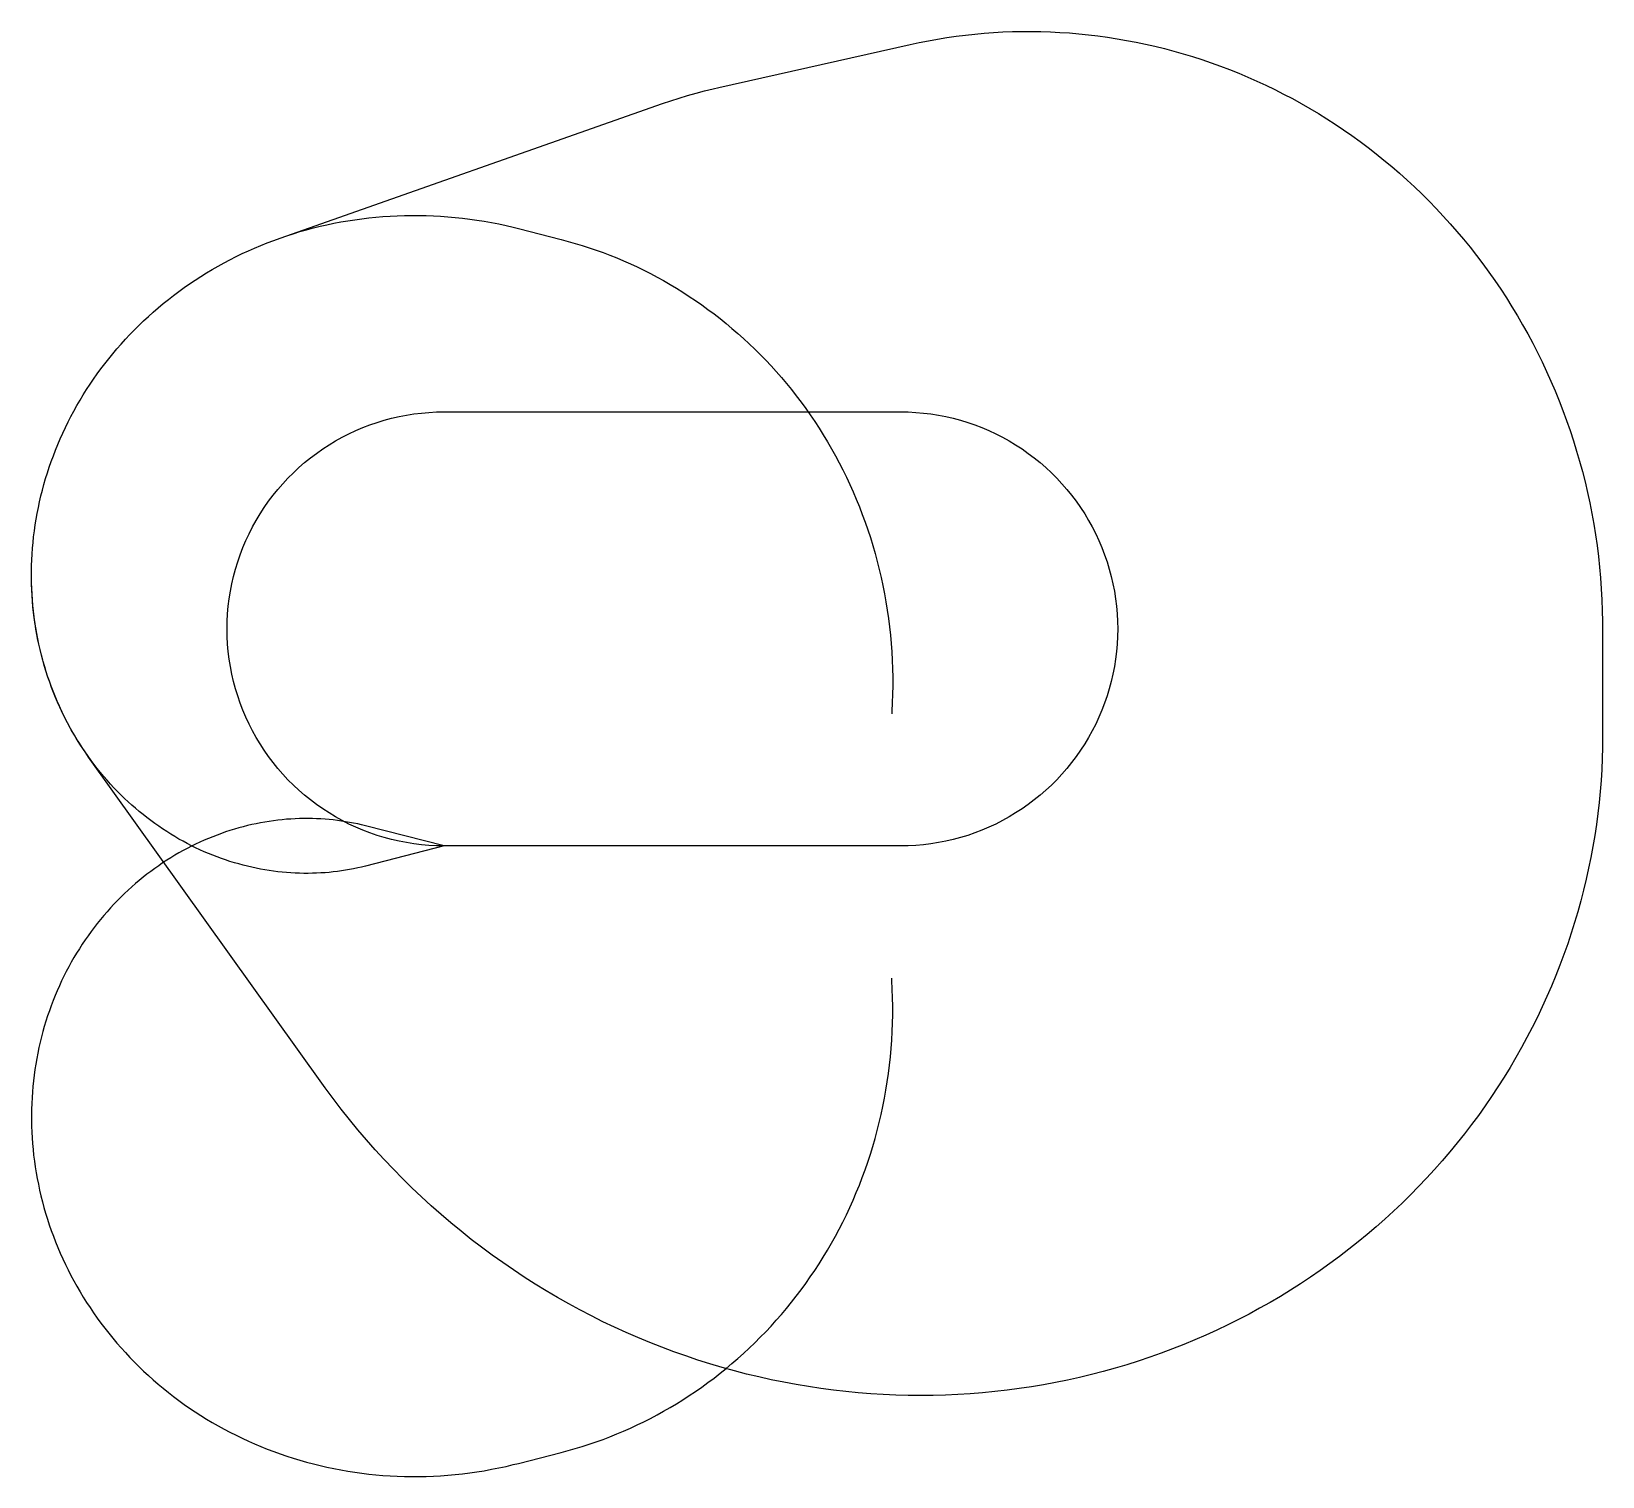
# Model space of a CAD drawing. Header units: metres. Extents: x -7073 to 19855, y -10806 to 13958.
import ezdxf

# ---------------------------------------------------------------- set-up
doc = ezdxf.new("R2010")
doc.units = ezdxf.units.M

msp = doc.modelspace()

# ---------------------------------------------------------------- linework, layer by layer
at = {"layer": 'NorminalTrack', "color": 1}
msp.add_lwpolyline([(0, 0), (0, 0), (-130, 2), (-259, 9), (-389, 20), (-518, 36), (-646, 57), (-773, 81), (-900, 110), (-1025, 144), (-1149, 182), (-1272, 224), (-1393, 271), (-1513, 322), (-1630, 376), (-1746, 435), (-1860, 498), (-1971, 565), (-2080, 636), (-2186, 710), (-2290, 788), (-2391, 870), (-2489, 955), (-2584, 1044), (-2676, 1136), (-2764, 1231), (-2849, 1329), (-2931, 1430), (-3009, 1533), (-3084, 1640), (-3154, 1748), (-3221, 1860), (-3284, 1973), (-3343, 2089), (-3398, 2207), (-3449, 2326), (-3495, 2447), (-3537, 2570), (-3575, 2694), (-3609, 2820), (-3638, 2946), (-3663, 3074), (-3683, 3202), (-3699, 3331), (-3710, 3460), (-3717, 3590), (-3719, 3719), (-3717, 3849), (-3710, 3979), (-3699, 4108), (-3683, 4237), (-3663, 4365), (-3638, 4493), (-3609, 4619), (-3575, 4745), (-3537, 4869), (-3495, 4991), (-3449, 5113), (-3398, 5232), (-3343, 5350), (-3284, 5466), (-3221, 5579), (-3154, 5690), (-3084, 5799), (-3009, 5906), (-2931, 6009), (-2849, 6110), (-2764, 6208), (-2676, 6303), (-2584, 6395), (-2489, 6483), (-2391, 6569), (-2290, 6650), (-2186, 6728), (-2080, 6803), (-1971, 6874), (-1860, 6940), (-1746, 7003), (-1630, 7062), (-1513, 7117), (-1393, 7168), (-1272, 7214), (-1149, 7257), (-1025, 7295), (-900, 7328), (-773, 7357), (-646, 7382), (-518, 7403), (-389, 7418), (-259, 7430), (-130, 7437), (0, 7439), (0, 7439), (7825, 7439), (7825, 7439), (7955, 7437), (8085, 7430), (8214, 7418), (8343, 7403), (8471, 7382), (8598, 7357), (8725, 7328), (8850, 7295), (8975, 7257), (9097, 7214), (9218, 7168), (9338, 7117), (9456, 7062), (9571, 7003), (9685, 6940), (9796, 6874), (9905, 6803), (10011, 6728), (10115, 6650), (10216, 6569), (10314, 6483), (10409, 6395), (10501, 6303), (10589, 6208), (10674, 6110), (10756, 6009), (10834, 5906), (10909, 5799), (10979, 5690), (11046, 5579), (11109, 5466), (11168, 5350), (11223, 5232), (11274, 5113), (11320, 4991), (11363, 4869), (11400, 4745), (11434, 4619), (11463, 4493), (11488, 4365), (11508, 4237), (11524, 4108), (11535, 3979), (11542, 3849), (11545, 3719), (11542, 3590), (11535, 3460), (11524, 3331), (11508, 3202), (11488, 3074), (11463, 2946), (11434, 2820), (11400, 2694), (11363, 2570), (11320, 2447), (11274, 2326), (11223, 2207), (11168, 2089), (11109, 1973), (11046, 1860), (10979, 1748), (10909, 1640), (10834, 1533), (10756, 1430), (10674, 1329), (10589, 1231), (10501, 1136), (10409, 1044), (10314, 955), (10216, 870), (10115, 788), (10011, 710), (9905, 636), (9796, 565), (9685, 498), (9571, 435), (9456, 376), (9338, 322), (9218, 271), (9097, 224), (8975, 182), (8850, 144), (8725, 110), (8598, 81), (8471, 57), (8343, 36), (8214, 20), (8085, 9), (7955, 2), (7825, 0), (0, 0)], dxfattribs=at)
at = {"layer": 'WindSpiral', "color": 5}
for points in [[(0, 0), (-1346, -345), (-1414, -361), (-1481, -377), (-1550, -391), (-1619, -404), (-1688, -416), (-1758, -427), (-1828, -437), (-1899, -445), (-1970, -453), (-2041, -459), (-2113, -463), (-2185, -467), (-2258, -469), (-2331, -470), (-2404, -470), (-2477, -469), (-2551, -466), (-2625, -462), (-2699, -457), (-2773, -450), (-2848, -442), (-2922, -433), (-2997, -422), (-3072, -410), (-3147, -396), (-3221, -382), (-3296, -366), (-3371, -348), (-3446, -329), (-3520, -309), (-3595, -288), (-3670, -265), (-3744, -240), (-3818, -214), (-3892, -187), (-3966, -159), (-4039, -129), (-4112, -98), (-4185, -65), (-4258, -31), (-4330, 5), (-4402, 42), (-4473, 80), (-4545, 119), (-4615, 160), (-4685, 203), (-4755, 246), (-4824, 291), (-4892, 338), (-4960, 386), (-5027, 435), (-5094, 485), (-5160, 537), (-5225, 590), (-5290, 645), (-5353, 700), (-5416, 757), (-5479, 816), (-5540, 875), (-5600, 936), (-5660, 998), (-5719, 1061), (-5777, 1126), (-5834, 1192), (-5889, 1259), (-5944, 1327), (-5998, 1396), (-6051, 1467), (-6103, 1538), (-6153, 1611), (-6203, 1685), (-6251, 1760), (-6298, 1836), (-6345, 1913), (-6389, 1991), (-6433, 2070), (-6475, 2150), (-6516, 2231), (-6556, 2313), (-6594, 2396), (-6632, 2480), (-6667, 2565), (-6702, 2650), (-6735, 2737), (-6766, 2824), (-6796, 2912), (-6825, 3001), (-6852, 3091), (-6878, 3181), (-6902, 3272), (-6924, 3364), (-6946, 3456), (-6965, 3549), (-6983, 3643), (-6999, 3737), (-7014, 3832), (-7027, 3927), (-7039, 4023), (-7049, 4119), (-7057, 4216), (-7063, 4313), (-7068, 4411), (-7071, 4508), (-7073, 4607), (-7073, 4705), (-7071, 4804), (-7067, 4903), (-7062, 5002), (-7054, 5101), (-7045, 5201), (-7035, 5300), (-7022, 5400), (-7008, 5500), (-6992, 5599), (-6974, 5699), (-6954, 5798), (-6933, 5898), (-6910, 5997), (-6885, 6097), (-6858, 6196), (-6829, 6295), (-6799, 6393), (-6767, 6492), (-6733, 6590), (-6697, 6687), (-6659, 6785), (-6620, 6882), (-6578, 6978), (-6535, 7074), (-6491, 7170), (-6444, 7265), (-6396, 7359), (-6345, 7453), (-6293, 7546), (-6240, 7638), (-6184, 7730), (-6127, 7821), (-6068, 7911), (-6008, 8000), (-5945, 8089), (-5881, 8177), (-5816, 8263), (-5748, 8349), (-5679, 8434), (-5608, 8518), (-5536, 8601), (-5462, 8682), (-5387, 8763), (-5309, 8843), (-5231, 8921), (-5150, 8998), (-5068, 9074), (-4985, 9149), (-4900, 9222), (-4814, 9294), (-4726, 9365), (-4637, 9434), (-4546, 9502), (-4454, 9569), (-4361, 9634), (-4266, 9698), (-4170, 9760), (-4072, 9820), (-3973, 9879), (-3873, 9937), (-3772, 9992), (-3670, 10046), (-3566, 10099), (-3461, 10150), (-3355, 10199), (-3248, 10246), (-3140, 10292), (-3031, 10335), (-2921, 10377), (-2810, 10417), (-2810, 10417), (3746, 12720), (3888, 12769), (4030, 12815), (4174, 12858), (4318, 12899), (4464, 12938), (4610, 12974), (4711, 12997), (7990, 13734), (8145, 13768), (8302, 13799), (8459, 13827), (8617, 13852), (8776, 13875), (8935, 13895), (9095, 13913), (9255, 13927), (9416, 13939), (9578, 13948), (9740, 13954), (9902, 13957), (10065, 13958), (10228, 13955), (10391, 13950), (10554, 13942), (10717, 13931), (10881, 13917), (11044, 13901), (11207, 13881), (11371, 13859), (11534, 13833), (11697, 13805), (11859, 13774), (12022, 13740), (12184, 13703), (12346, 13663), (12507, 13621), (12668, 13575), (12828, 13527), (12987, 13475), (13146, 13421), (13305, 13364), (13462, 13304), (13619, 13241), (13774, 13176), (13929, 13107), (14083, 13036), (14236, 12962), (14388, 12885), (14539, 12806), (14688, 12723), (14837, 12638), (14984, 12551), (15129, 12460), (15274, 12367), (15417, 12271), (15558, 12173), (15698, 12072), (15837, 11968), (15974, 11862), (16109, 11753), (16242, 11642), (16374, 11528), (16504, 11411), (16632, 11293), (16758, 11172), (16883, 11048), (17005, 10922), (17125, 10794), (17243, 10663), (17359, 10531), (17473, 10396), (17585, 10259), (17695, 10119), (17802, 9978), (17907, 9834), (18009, 9689), (18109, 9541), (18207, 9392), (18302, 9241), (18395, 9087), (18485, 8932), (18573, 8775), (18658, 8617), (18740, 8456), (18820, 8294), (18897, 8130), (18971, 7965), (19042, 7798), (19111, 7630), (19177, 7461), (19239, 7289), (19299, 7117), (19356, 6943), (19410, 6768), (19461, 6592), (19510, 6415), (19555, 6237), (19597, 6057), (19635, 5877), (19671, 5696), (19704, 5514), (19733, 5331), (19760, 5147), (19783, 4963), (19803, 4777), (19820, 4592), (19833, 4406), (19844, 4219), (19851, 4032), (19855, 3844), (19855, 3718), (19855, 1877), (19854, 1689), (19849, 1500), (19841, 1312), (19829, 1123), (19814, 935), (19796, 746), (19775, 558), (19750, 369), (19722, 181), (19690, -7), (19655, -195), (19617, -382), (19576, -569), (19531, -755), (19483, -941), (19432, -1126), (19377, -1311), (19319, -1495), (19258, -1678), (19193, -1860), (19125, -2042), (19054, -2222), (18980, -2401), (18902, -2580), (18822, -2757), (18738, -2933), (18651, -3108), (18560, -3282), (18467, -3454), (18370, -3624), (18270, -3794), (18168, -3961), (18062, -4128), (17953, -4292), (17841, -4455), (17726, -4616), (17608, -4775), (17487, -4933), (17364, -5088), (17237, -5242), (17108, -5393), (16975, -5543), (16840, -5690), (16703, -5835), (16562, -5978), (16419, -6119), (16273, -6257), (16125, -6393), (15974, -6527), (15820, -6658), (15665, -6786), (15506, -6912), (15345, -7036), (15182, -7156), (15017, -7275), (14849, -7390), (14679, -7502), (14507, -7612), (14333, -7719), (14157, -7822), (13978, -7923), (13798, -8021), (13616, -8116), (13432, -8208), (13246, -8297), (13058, -8382), (12868, -8465), (12677, -8544), (12485, -8620), (12290, -8692), (12094, -8762), (11897, -8828), (11699, -8890), (11499, -8949), (11297, -9005), (11095, -9058), (10891, -9107), (10687, -9152), (10481, -9194), (10274, -9232), (10067, -9267), (9858, -9298), (9649, -9326), (9439, -9349), (9228, -9370), (9017, -9386), (8805, -9399), (8593, -9409), (8380, -9414), (8167, -9416), (7954, -9414), (7740, -9409), (7527, -9399), (7313, -9386), (7099, -9369), (6885, -9349), (6672, -9324), (6458, -9296), (6245, -9264), (6032, -9229), (5820, -9189), (5607, -9146), (5396, -9099), (5185, -9049), (4975, -8994), (4765, -8936), (4556, -8874), (4348, -8809), (4141, -8739), (3935, -8666), (3730, -8590), (3526, -8509), (3323, -8425), (3122, -8338), (2921, -8247), (2722, -8152), (2525, -8053), (2329, -7951), (2135, -7846), (1942, -7737), (1751, -7624), (1561, -7508), (1374, -7389), (1188, -7266), (1005, -7140), (823, -7010), (643, -6877), (466, -6741), (291, -6601), (118, -6459), (-53, -6313), (-222, -6164), (-388, -6012), (-551, -5857), (-712, -5698), (-870, -5537), (-1026, -5373), (-1179, -5206), (-1330, -5036), (-1477, -4864), (-1622, -4688), (-1763, -4510), (-1902, -4329), (-2038, -4146), (-2096, -4066), (-6092, 1523), (-6143, 1595), (-6192, 1669), (-6241, 1743), (-6288, 1819), (-6335, 1896), (-6380, 1974), (-6424, 2053), (-6466, 2133), (-6508, 2214), (-6548, 2295), (-6586, 2378), (-6624, 2462), (-6660, 2546), (-6694, 2632), (-6728, 2718), (-6759, 2805), (-6790, 2893), (-6819, 2982), (-6846, 3071), (-6872, 3162), (-6897, 3253), (-6920, 3344), (-6941, 3436), (-6961, 3529), (-6979, 3623), (-6996, 3717), (-7011, 3812), (-7025, 3907), (-7036, 4003), (-7047, 4099), (-7055, 4195), (-7062, 4292), (-7067, 4390), (-7071, 4488), (-7073, 4586), (-7073, 4641)], [(0, 0), (-1346, -345), (-1414, -361), (-1481, -377), (-1550, -391), (-1619, -404), (-1688, -416), (-1758, -427), (-1828, -437), (-1899, -445), (-1970, -453), (-2041, -459), (-2113, -463), (-2185, -467), (-2258, -469), (-2331, -470), (-2404, -470), (-2477, -469), (-2551, -466), (-2625, -462), (-2699, -457), (-2773, -450), (-2848, -442), (-2922, -433), (-2997, -422), (-3072, -410), (-3147, -396), (-3221, -382), (-3296, -366), (-3371, -348), (-3446, -329), (-3520, -309), (-3595, -288), (-3670, -265), (-3744, -240), (-3818, -214), (-3892, -187), (-3966, -159), (-4039, -129), (-4112, -98), (-4185, -65), (-4258, -31), (-4330, 5), (-4402, 42), (-4473, 80), (-4545, 119), (-4615, 160), (-4685, 203), (-4755, 246), (-4824, 291), (-4892, 338), (-4960, 386), (-5027, 435), (-5094, 485), (-5160, 537), (-5225, 590), (-5290, 645), (-5353, 700), (-5416, 757), (-5479, 816), (-5540, 875), (-5600, 936), (-5660, 998), (-5719, 1061), (-5777, 1126), (-5834, 1192), (-5889, 1259), (-5944, 1327), (-5998, 1396), (-6051, 1467), (-6103, 1538), (-6153, 1611), (-6203, 1685), (-6251, 1760), (-6298, 1836), (-6345, 1913), (-6389, 1991), (-6433, 2070), (-6475, 2150), (-6516, 2231), (-6556, 2313), (-6594, 2396), (-6632, 2480), (-6667, 2565), (-6702, 2650), (-6735, 2737), (-6766, 2824), (-6796, 2912), (-6825, 3001), (-6852, 3091), (-6878, 3181), (-6902, 3272), (-6924, 3364), (-6946, 3456), (-6965, 3549), (-6983, 3643), (-6999, 3737), (-7014, 3832), (-7027, 3927), (-7039, 4023), (-7049, 4119), (-7057, 4216), (-7063, 4313), (-7068, 4411), (-7071, 4508), (-7073, 4607), (-7073, 4705), (-7071, 4804), (-7067, 4903), (-7062, 5002), (-7054, 5101), (-7045, 5201), (-7035, 5300), (-7022, 5400), (-7008, 5500), (-6992, 5599), (-6974, 5699), (-6954, 5798), (-6933, 5898), (-6910, 5997), (-6885, 6097), (-6858, 6196), (-6829, 6295), (-6799, 6393), (-6767, 6492), (-6733, 6590), (-6697, 6687), (-6659, 6785), (-6620, 6882), (-6578, 6978), (-6535, 7074), (-6491, 7170), (-6444, 7265), (-6396, 7359), (-6345, 7453), (-6293, 7546), (-6240, 7638), (-6184, 7730), (-6127, 7821), (-6068, 7911), (-6008, 8000), (-5945, 8089), (-5881, 8177), (-5816, 8263), (-5748, 8349), (-5679, 8434), (-5608, 8518), (-5536, 8601), (-5462, 8682), (-5387, 8763), (-5309, 8843), (-5231, 8921), (-5150, 8998), (-5068, 9074), (-4985, 9149), (-4900, 9222), (-4814, 9294), (-4726, 9365), (-4637, 9434), (-4546, 9502), (-4454, 9569), (-4361, 9634), (-4266, 9698), (-4170, 9760), (-4072, 9820), (-3973, 9879), (-3873, 9937), (-3772, 9992), (-3670, 10046), (-3566, 10099), (-3461, 10150), (-3355, 10199), (-3248, 10246), (-3140, 10292), (-3031, 10335), (-2921, 10377), (-2810, 10417), (-2698, 10456), (-2585, 10492), (-2471, 10527), (-2356, 10559), (-2241, 10590), (-2125, 10618), (-2008, 10645), (-1890, 10670), (-1771, 10693), (-1652, 10713), (-1532, 10732), (-1412, 10749), (-1291, 10763), (-1170, 10776), (-1048, 10786), (-926, 10794), (-803, 10800), (-680, 10804), (-556, 10806), (-433, 10806), (-309, 10803), (-184, 10799), (-60, 10792), (64, 10783), (189, 10772), (314, 10758), (439, 10742), (563, 10725), (688, 10705), (812, 10682), (937, 10658), (1061, 10631), (1185, 10602), (1273, 10580), (2007, 10392), (2128, 10360), (2248, 10326), (2367, 10290), (2487, 10252), (2605, 10211), (2724, 10168), (2842, 10123), (2959, 10076), (3076, 10027), (3192, 9976), (3308, 9922), (3422, 9867), (3536, 9809), (3650, 9749), (3762, 9687), (3874, 9623), (3984, 9557), (4094, 9489), (4203, 9418), (4311, 9346), (4418, 9272), (4523, 9195), (4628, 9117), (4731, 9037), (4833, 8954), (4934, 8870), (5034, 8784), (5132, 8696), (5229, 8606), (5325, 8514), (5419, 8420), (5512, 8324), (5603, 8227), (5693, 8128), (5781, 8027), (5868, 7924), (5953, 7820), (6036, 7714), (6118, 7606), (6198, 7497), (6276, 7386), (6352, 7273), (6426, 7159), (6499, 7044), (6570, 6926), (6639, 6808), (6706, 6688), (6771, 6566), (6834, 6444), (6894, 6320), (6953, 6194), (7010, 6068), (7065, 5940), (7117, 5811), (7168, 5680), (7216, 5549), (7262, 5417), (7306, 5283), (7347, 5149), (7386, 5013), (7423, 4877), (7458, 4739), (7490, 4601), (7520, 4462), (7548, 4322), (7573, 4182), (7595, 4041), (7616, 3899), (7634, 3756), (7649, 3613), (7662, 3470), (7672, 3326), (7680, 3181), (7686, 3036), (7689, 2891), (7689, 2746), (7687, 2600), (7682, 2454), (7675, 2308), (7672, 2265)], [(0, 0), (-1346, 345), (-1414, 361), (-1481, 377), (-1550, 391), (-1619, 404), (-1688, 416), (-1758, 427), (-1828, 437), (-1899, 445), (-1970, 453), (-2041, 459), (-2113, 463), (-2185, 467), (-2258, 469), (-2331, 470), (-2404, 470), (-2477, 469), (-2551, 466), (-2625, 462), (-2699, 457), (-2773, 450), (-2848, 442), (-2922, 433), (-2997, 422), (-3072, 410), (-3147, 396), (-3221, 382), (-3296, 366), (-3371, 348), (-3446, 329), (-3520, 309), (-3595, 288), (-3670, 265), (-3744, 240), (-3818, 214), (-3892, 187), (-3966, 159), (-4039, 129), (-4112, 98), (-4185, 65), (-4258, 31), (-4330, -5), (-4402, -42), (-4473, -80), (-4545, -119), (-4615, -160), (-4685, -203), (-4755, -246), (-4824, -291), (-4892, -338), (-4960, -386), (-5027, -435), (-5094, -485), (-5160, -537), (-5225, -590), (-5290, -645), (-5353, -700), (-5416, -757), (-5479, -816), (-5540, -875), (-5600, -936), (-5660, -998), (-5719, -1061), (-5777, -1126), (-5834, -1192), (-5889, -1259), (-5944, -1327), (-5998, -1396), (-6051, -1467), (-6103, -1538), (-6153, -1611), (-6203, -1685), (-6251, -1760), (-6298, -1836), (-6345, -1913), (-6389, -1991), (-6433, -2070), (-6475, -2150), (-6516, -2231), (-6556, -2313), (-6594, -2396), (-6632, -2480), (-6667, -2565), (-6702, -2650), (-6735, -2737), (-6766, -2824), (-6796, -2912), (-6825, -3001), (-6852, -3091), (-6878, -3181), (-6902, -3272), (-6924, -3364), (-6946, -3456), (-6965, -3549), (-6983, -3643), (-6999, -3737), (-7014, -3832), (-7027, -3927), (-7039, -4023), (-7049, -4119), (-7057, -4216), (-7063, -4313), (-7068, -4411), (-7071, -4508), (-7073, -4607), (-7073, -4705), (-7071, -4804), (-7067, -4903), (-7062, -5002), (-7054, -5101), (-7045, -5201), (-7035, -5300), (-7022, -5400), (-7008, -5500), (-6992, -5599), (-6974, -5699), (-6954, -5798), (-6933, -5898), (-6910, -5997), (-6885, -6097), (-6858, -6196), (-6829, -6295), (-6799, -6393), (-6767, -6492), (-6733, -6590), (-6697, -6687), (-6659, -6785), (-6620, -6882), (-6578, -6978), (-6535, -7074), (-6491, -7170), (-6444, -7265), (-6396, -7359), (-6345, -7453), (-6293, -7546), (-6240, -7638), (-6184, -7730), (-6127, -7821), (-6068, -7911), (-6008, -8000), (-5945, -8089), (-5881, -8177), (-5816, -8263), (-5748, -8349), (-5679, -8434), (-5608, -8518), (-5536, -8601), (-5462, -8682), (-5387, -8763), (-5309, -8843), (-5231, -8921), (-5150, -8998), (-5068, -9074), (-4985, -9149), (-4900, -9222), (-4814, -9294), (-4726, -9365), (-4637, -9434), (-4546, -9502), (-4454, -9569), (-4361, -9634), (-4266, -9698), (-4170, -9760), (-4072, -9820), (-3973, -9879), (-3873, -9937), (-3772, -9992), (-3670, -10046), (-3566, -10099), (-3461, -10150), (-3355, -10199), (-3248, -10246), (-3140, -10292), (-3031, -10335), (-2921, -10377), (-2810, -10417), (-2698, -10456), (-2585, -10492), (-2471, -10527), (-2356, -10559), (-2241, -10590), (-2125, -10618), (-2008, -10645), (-1890, -10670), (-1771, -10693), (-1652, -10713), (-1532, -10732), (-1412, -10749), (-1291, -10763), (-1170, -10776), (-1048, -10786), (-926, -10794), (-803, -10800), (-680, -10804), (-556, -10806), (-433, -10806), (-309, -10803), (-184, -10799), (-60, -10792), (64, -10783), (189, -10772), (314, -10758), (439, -10742), (563, -10725), (688, -10705), (812, -10682), (937, -10658), (1061, -10631), (1185, -10602), (1273, -10580), (2007, -10392), (2128, -10360), (2248, -10326), (2367, -10290), (2487, -10252), (2605, -10211), (2724, -10168), (2842, -10123), (2959, -10076), (3076, -10027), (3192, -9976), (3308, -9922), (3422, -9867), (3536, -9809), (3650, -9749), (3762, -9687), (3874, -9623), (3984, -9557), (4094, -9489), (4203, -9418), (4311, -9346), (4418, -9272), (4523, -9195), (4628, -9117), (4731, -9037), (4833, -8954), (4934, -8870), (5034, -8784), (5132, -8696), (5229, -8606), (5325, -8514), (5419, -8420), (5512, -8324), (5603, -8227), (5693, -8128), (5781, -8027), (5868, -7924), (5953, -7820), (6036, -7714), (6118, -7606), (6198, -7497), (6276, -7386), (6352, -7273), (6426, -7159), (6499, -7044), (6570, -6926), (6639, -6808), (6706, -6688), (6771, -6566), (6834, -6444), (6894, -6320), (6953, -6194), (7010, -6068), (7065, -5940), (7117, -5811), (7168, -5680), (7216, -5549), (7262, -5417), (7306, -5283), (7347, -5149), (7386, -5013), (7423, -4877), (7458, -4739), (7490, -4601), (7520, -4462), (7548, -4322), (7573, -4182), (7595, -4041), (7616, -3899), (7634, -3756), (7649, -3613), (7662, -3470), (7672, -3326), (7680, -3181), (7686, -3036), (7689, -2891), (7689, -2746), (7687, -2600), (7682, -2454), (7675, -2308), (7672, -2265)]]:
    msp.add_lwpolyline(points, dxfattribs=at)

doc.saveas('drawing.dxf')
